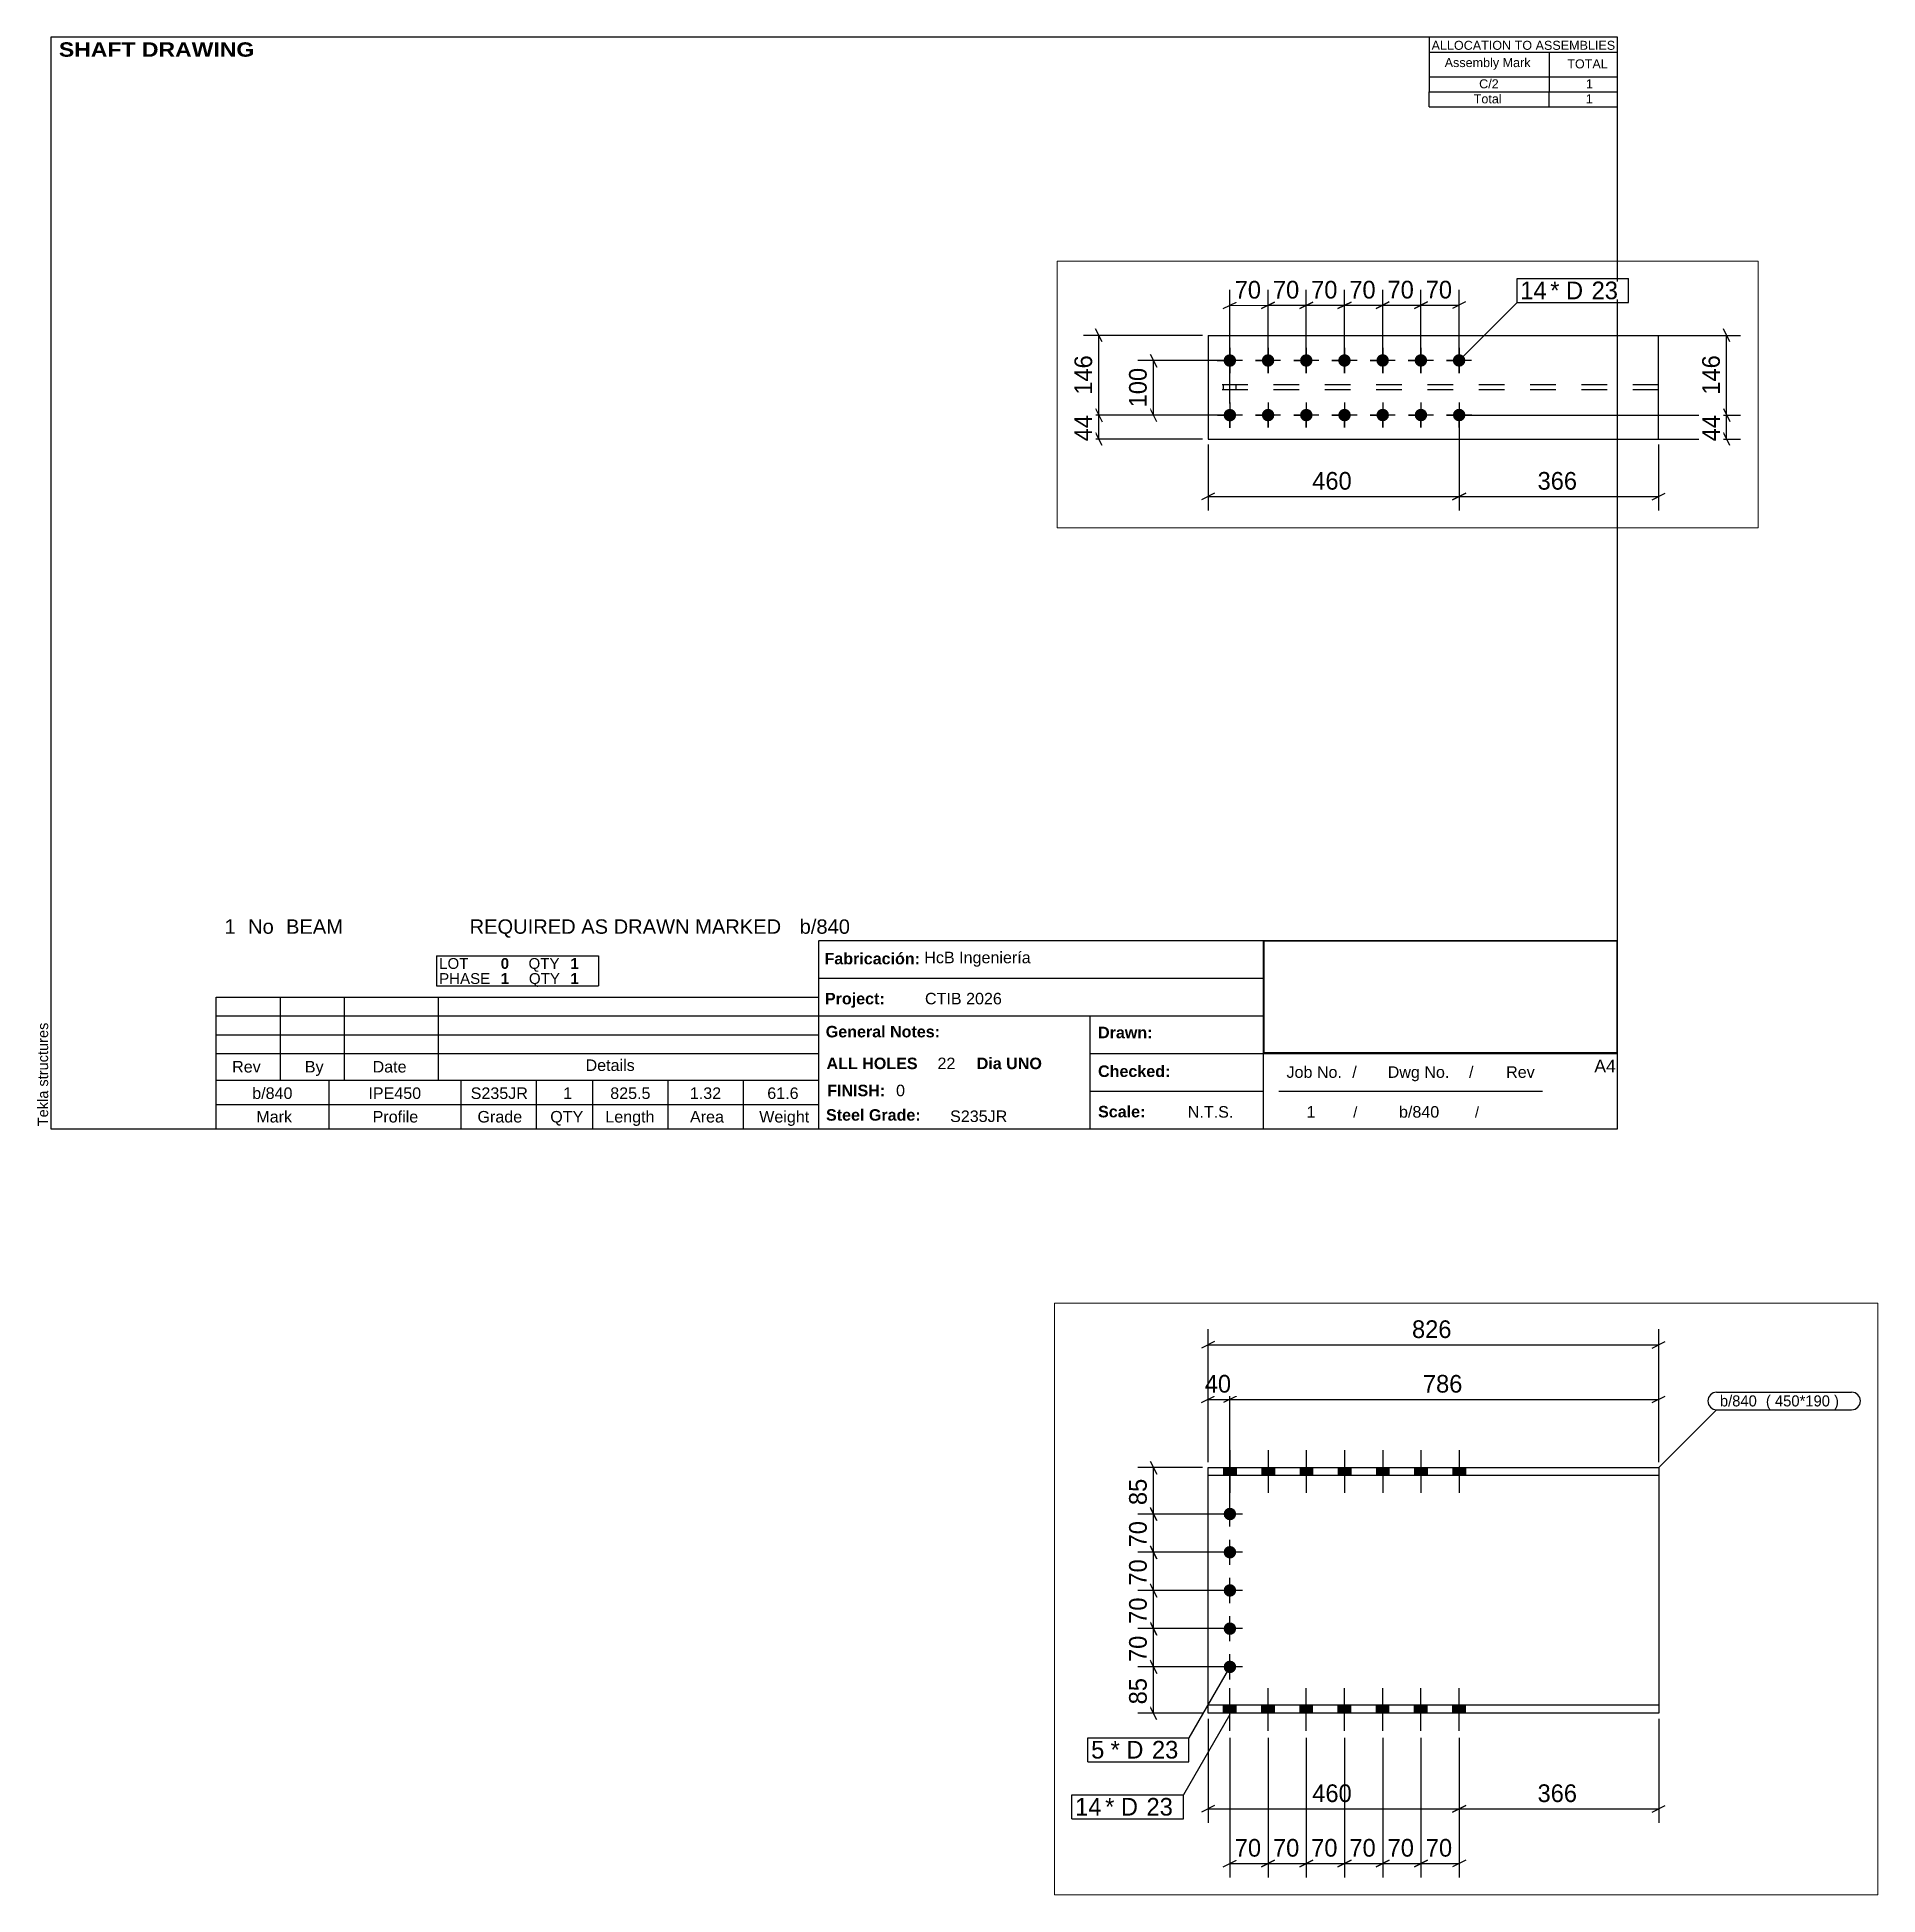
# Paper-space layout 'Layout1' of a CAD drawing. Header units: millimetres. Extents: x 2 to 340, y -135 to 205.
# The model-space entities are those that its viewports show. They can reach past a viewport. Long polylines and large blocks are cut down to what shows.
import ezdxf

# ---------------------------------------------------------------- set-up
doc = ezdxf.new("R2010")
doc.units = ezdxf.units.MM
doc.linetypes.add('DXK_LINE_DOT2', pattern=[3.9198, 1.9599, -1.9599])
doc.linetypes.add('DXK_LINE_DOT4', pattern=[0.9408, 0.4704, -0.4704])
doc.layers.add('Viewport layer', color=7, linetype='Continuous', plot=False)
doc.styles.add('Arial', font='ARIAL.TTF', dxfattribs={"height": 0.2})
doc.styles.add('Arial Black', font='ARIBLK.TTF', dxfattribs={"height": 0.2})
doc.styles.add('Arial Bold', font='ARIALBD.TTF', dxfattribs={"height": 0.2})
doc.styles.add('Comic Sans MS', font='COMIC.TTF', dxfattribs={"height": 0.2})

msp = doc.modelspace()

# ---------------------------------------------------------------- hatches: boundary and pattern name
at = {"linetype": 'Continuous'}
for points in [[(6593.9, 768), (6616.9, 768), (6616.9, 782.6), (6593.9, 782.6)], [(6593.9, 768), (6616.9, 768), (6616.9, 782.6), (6593.9, 782.6)], [(6663.9, 768), (6686.9, 768), (6686.9, 782.6), (6663.9, 782.6)], [(6663.9, 768), (6686.9, 768), (6686.9, 782.6), (6663.9, 782.6)], [(6733.9, 768), (6756.9, 768), (6756.9, 782.6), (6733.9, 782.6)], [(6733.9, 768), (6756.9, 768), (6756.9, 782.6), (6733.9, 782.6)], [(6803.9, 768), (6826.9, 768), (6826.9, 782.6), (6803.9, 782.6)], [(6803.9, 768), (6826.9, 768), (6826.9, 782.6), (6803.9, 782.6)], [(6873.9, 768), (6896.9, 768), (6896.9, 782.6), (6873.9, 782.6)], [(6873.9, 768), (6896.9, 768), (6896.9, 782.6), (6873.9, 782.6)], [(6943.9, 768), (6966.9, 768), (6966.9, 782.6), (6943.9, 782.6)], [(6943.9, 768), (6966.9, 768), (6966.9, 782.6), (6943.9, 782.6)], [(7013.9, 768), (7036.9, 768), (7036.9, 782.6), (7013.9, 782.6)], [(7013.9, 768), (7036.9, 768), (7036.9, 782.6), (7013.9, 782.6)], [(6594, 697.6, -1), (6617, 697.6, -1)], [(6594, 627.6, -1), (6617, 627.6, -1)], [(6594, 557.6, -1), (6617, 557.6, -1)], [(6594, 487.6, -1), (6617, 487.6, -1)], [(6594, 417.6, -1), (6617, 417.6, -1)], [(6593.9, 332.6), (6616.9, 332.6), (6616.9, 347.2), (6593.9, 347.2)], [(6593.9, 332.6), (6616.9, 332.6), (6616.9, 347.2), (6593.9, 347.2)], [(6663.9, 332.6), (6686.9, 332.6), (6686.9, 347.2), (6663.9, 347.2)], [(6663.9, 332.6), (6686.9, 332.6), (6686.9, 347.2), (6663.9, 347.2)], [(6733.9, 332.6), (6756.9, 332.6), (6756.9, 347.2), (6733.9, 347.2)], [(6733.9, 332.6), (6756.9, 332.6), (6756.9, 347.2), (6733.9, 347.2)], [(6803.9, 332.6), (6826.9, 332.6), (6826.9, 347.2), (6803.9, 347.2)], [(6803.9, 332.6), (6826.9, 332.6), (6826.9, 347.2), (6803.9, 347.2)], [(6873.9, 332.6), (6896.9, 332.6), (6896.9, 347.2), (6873.9, 347.2)], [(6873.9, 332.6), (6896.9, 332.6), (6896.9, 347.2), (6873.9, 347.2)], [(6943.9, 332.6), (6966.9, 332.6), (6966.9, 347.2), (6943.9, 347.2)], [(6943.9, 332.6), (6966.9, 332.6), (6966.9, 347.2), (6943.9, 347.2)], [(7013.9, 332.6), (7036.9, 332.6), (7036.9, 347.2), (7013.9, 347.2)], [(7013.9, 332.6), (7036.9, 332.6), (7036.9, 347.2), (7013.9, 347.2)], [(316.3, 295, -1), (316.3, 318, -1)], [(386.3, 295.1, -1), (386.3, 318.1, -1)], [(456.3, 295.1, -1), (456.3, 318.1, -1)], [(526.3, 295.1, -1), (526.3, 318.1, -1)], [(596.3, 295.2, -1), (596.3, 318.2, -1)], [(666.3, 295.2, -1), (666.3, 318.2, -1)], [(736.3, 295.2, -1), (736.3, 318.2, -1)], [(316.4, 195, -1), (316.4, 218, -1)], [(386.4, 195.1, -1), (386.4, 218.1, -1)], [(456.4, 195.1, -1), (456.4, 218.1, -1)], [(526.4, 195.1, -1), (526.4, 218.1, -1)], [(596.4, 195.2, -1), (596.4, 218.2, -1)], [(666.4, 195.2, -1), (666.4, 218.2, -1)], [(736.4, 195.2, -1), (736.4, 218.2, -1)]]:
    msp.add_hatch(color=3, dxfattribs=at).paths.add_polyline_path(points)

# ---------------------------------------------------------------- linework, layer by layer
at = {"color": 8, "linetype": 'Continuous'}
for p, q in [((7391, 792.6), (7391, 1036)), ((6577.5, 1013.6), (6553.5, 1001.6)), ((6565.5, 1007.6), (7391, 1007.6)), ((7379, 1001.6), (7403, 1013.6)), ((6565.5, 792.6), (6565.5, 936)), ((6605.5, 707.6), (6605.5, 936)), ((6605.5, 707.6), (6605.5, 936)), ((7391, 792.6), (7391, 936)), ((6553.5, 901.6), (6577.5, 913.6)), ((6565.5, 907.6), (6605.5, 907.6)), ((6617.5, 913.6), (6593.5, 901.6)), ((6617.5, 913.6), (6593.5, 901.6)), ((6605.5, 907.6), (7391, 907.6)), ((7379, 901.6), (7403, 913.6)), ((6459.5, 794.6), (6471.5, 770.6)), ((6555.5, 782.6), (6437.1, 782.6)), ((6465.5, 697.6), (6465.5, 782.6)), ((6595.5, 697.6), (6437.1, 697.6)), ((6471.5, 685.6), (6459.5, 709.6)), ((6595.5, 627.6), (6437.1, 627.6)), ((6471.5, 615.6), (6459.5, 639.6)), ((6595.5, 557.6), (6437.1, 557.6)), ((6471.5, 545.6), (6459.5, 569.6)), ((6595.5, 487.6), (6437.1, 487.6)), ((6459.5, 499.6), (6471.5, 475.6)), ((6465.5, 417.6), (6465.5, 487.6)), ((304.3, 401.6), (328.3, 413.6)), ((316.3, 316.5), (316.3, 436)), ((374.3, 401.6), (398.3, 413.7)), ((386.3, 316.6), (386.3, 436.1)), ((444.3, 401.7), (468.3, 413.7)), ((456.3, 316.6), (456.3, 436.1)), ((514.3, 401.7), (538.3, 413.7)), ((526.3, 316.6), (526.3, 436.1)), ((584.3, 401.7), (608.3, 413.8)), ((596.3, 316.7), (596.3, 436.1)), ((654.3, 401.8), (678.3, 413.8)), ((666.3, 316.7), (666.3, 436.2)), ((748.3, 413.8), (724.3, 401.8)), ((736.3, 316.7), (736.3, 436.2)), ((6595.5, 417.6), (6437.1, 417.6)), ((6471.5, 405.6), (6459.5, 429.6)), ((666.3, 407.8), (736.3, 407.8)), ((266.4, 352.6), (48, 352.6)), ((82.4, 340.6), (70.4, 364.6)), ((76.4, 206.5), (76.4, 352.6)), ((746.4, 352.6), (1252, 352.6)), ((1232.4, 340.6), (1220.4, 364.6)), ((1226.4, 206.7), (1226.4, 352.6)), ((6471.5, 320.6), (6459.5, 344.6)), ((306.3, 306.5), (148, 306.5)), ((170.4, 318.5), (182.4, 294.5)), ((176.4, 206.5), (176.4, 306.5)), ((6555.5, 332.6), (6437.1, 332.6)), ((6565.5, 322.6), (6565.5, 132)), ((7391, 322.6), (7391, 132)), ((6605.4, 287.9), (6605.4, 32)), ((6675.4, 287.9), (6675.4, 32)), ((6885.4, 287.9), (6885.4, 32)), ((6955.4, 287.9), (6955.4, 32)), ((7025.4, 287.9), (7025.4, 132)), ((7025.4, 287.9), (7025.4, 132)), ((7025.4, 287.9), (7025.4, 32)), ((70.4, 218.5), (82.4, 194.5)), ((70.4, 218.5), (82.4, 194.5)), ((76.4, 162.6), (76.4, 206.5)), ((306.4, 206.5), (148, 206.5)), ((182.4, 194.5), (170.4, 218.5)), ((746.4, 206.7), (1252, 206.7)), ((746.4, 206.7), (1252, 206.7)), ((1220.4, 218.7), (1232.4, 194.7)), ((1220.4, 218.7), (1232.4, 194.7)), ((1226.4, 162.6), (1226.4, 206.7)), ((82.4, 150.6), (70.4, 174.6)), ((736.4, 196.7), (736.4, 32)), ((736.4, 196.7), (736.4, 32)), ((1232.4, 150.6), (1220.4, 174.6)), ((266.4, 162.6), (48, 162.6)), ((276.4, 152.6), (276.4, 32)), ((746.4, 162.6), (1252, 162.6)), ((1101.9, 152.6), (1101.9, 32)), ((6577.5, 163.6), (6553.5, 151.6)), ((6565.5, 157.6), (7025.4, 157.6)), ((7037.4, 163.6), (7013.4, 151.6)), ((7013.4, 151.6), (7037.4, 163.6)), ((7025.4, 157.6), (7391, 157.6)), ((7379, 151.6), (7403, 163.6)), ((288.4, 63.6), (264.4, 51.6)), ((276.4, 57.6), (736.4, 57.6)), ((748.4, 63.6), (724.4, 51.6)), ((724.4, 51.6), (748.4, 63.6)), ((736.4, 57.6), (1101.9, 57.6)), ((1089.9, 51.6), (1113.9, 63.6)), ((6593.4, 51.6), (6617.4, 63.6)), ((6663.4, 51.6), (6687.4, 63.6)), ((6733.4, 51.6), (6757.4, 63.6)), ((6803.4, 51.6), (6827.4, 63.6)), ((6873.4, 51.6), (6897.4, 63.6)), ((6943.4, 51.6), (6967.4, 63.6)), ((6955.4, 57.6), (7025.4, 57.6)), ((7037.4, 63.6), (7013.4, 51.6))]:
    msp.add_line(p, q, dxfattribs=at)
at = {"color": 3, "linetype": 'Continuous'}
for p, q in [((6605.4, 814.8), (6605.4, 736.6)), ((6605.4, 814.8), (6605.4, 736.6)), ((6675.4, 814.8), (6675.4, 736.6)), ((6675.4, 814.8), (6675.4, 736.6)), ((6745.4, 814.8), (6745.4, 736.6)), ((6745.4, 814.8), (6745.4, 736.6)), ((6815.4, 814.8), (6815.4, 736.6)), ((6815.4, 814.8), (6815.4, 736.6)), ((6885.4, 814.8), (6885.4, 736.6)), ((6885.4, 814.8), (6885.4, 736.6)), ((6955.4, 814.8), (6955.4, 736.6)), ((6955.4, 814.8), (6955.4, 736.6)), ((7025.4, 814.8), (7025.4, 736.6)), ((7025.4, 814.8), (7025.4, 736.6)), ((6593.9, 782.6), (6593.9, 768)), ((6593.9, 782.6), (6593.9, 768)), ((6616.9, 782.6), (6616.9, 768)), ((6616.9, 782.6), (6616.9, 768)), ((6663.9, 782.6), (6663.9, 768)), ((6663.9, 782.6), (6663.9, 768)), ((6686.9, 782.6), (6686.9, 768)), ((6686.9, 782.6), (6686.9, 768)), ((6733.9, 782.6), (6733.9, 768)), ((6733.9, 782.6), (6733.9, 768)), ((6756.9, 782.6), (6756.9, 768)), ((6756.9, 782.6), (6756.9, 768)), ((6803.9, 782.6), (6803.9, 768)), ((6803.9, 782.6), (6803.9, 768)), ((6826.9, 782.6), (6826.9, 768)), ((6826.9, 782.6), (6826.9, 768)), ((6873.9, 782.6), (6873.9, 768)), ((6873.9, 782.6), (6873.9, 768)), ((6896.9, 782.6), (6896.9, 768)), ((6896.9, 782.6), (6896.9, 768)), ((6943.9, 782.6), (6943.9, 768)), ((6943.9, 782.6), (6943.9, 768)), ((6966.9, 782.6), (6966.9, 768)), ((6966.9, 782.6), (6966.9, 768)), ((7013.9, 782.6), (7013.9, 768)), ((7013.9, 782.6), (7013.9, 768)), ((7036.9, 782.6), (7036.9, 768)), ((7036.9, 782.6), (7036.9, 768)), ((6605.5, 674.6), (6605.5, 720.6)), ((6628.5, 697.6), (6582.5, 697.6)), ((6605.5, 604.6), (6605.5, 650.6)), ((6628.5, 627.6), (6582.5, 627.6)), ((6605.5, 534.6), (6605.5, 580.6)), ((6628.5, 557.6), (6582.5, 557.6)), ((6605.5, 464.6), (6605.5, 510.6)), ((6628.5, 487.6), (6582.5, 487.6)), ((6628.5, 417.6), (6582.5, 417.6)), ((6605.5, 394.6), (6605.5, 440.6)), ((6605.4, 300.4), (6605.4, 378.6)), ((6605.4, 300.4), (6605.4, 378.6)), ((6675.4, 300.4), (6675.4, 378.6)), ((6675.4, 300.4), (6675.4, 378.6)), ((6745.4, 300.4), (6745.4, 378.6)), ((6745.4, 300.4), (6745.4, 378.6)), ((6815.4, 300.4), (6815.4, 378.6)), ((6815.4, 300.4), (6815.4, 378.6)), ((6885.4, 300.4), (6885.4, 378.6)), ((6885.4, 300.4), (6885.4, 378.6)), ((6955.4, 300.4), (6955.4, 378.6)), ((6955.4, 300.4), (6955.4, 378.6)), ((7025.4, 300.4), (7025.4, 378.6)), ((7025.4, 300.4), (7025.4, 378.6)), ((6593.9, 332.6), (6593.9, 347.2)), ((6593.9, 332.6), (6593.9, 347.2)), ((6616.9, 332.6), (6616.9, 347.2)), ((6616.9, 332.6), (6616.9, 347.2)), ((6663.9, 332.6), (6663.9, 347.2)), ((6663.9, 332.6), (6663.9, 347.2)), ((6686.9, 332.6), (6686.9, 347.2)), ((6686.9, 332.6), (6686.9, 347.2)), ((6733.9, 332.6), (6733.9, 347.2)), ((6733.9, 332.6), (6733.9, 347.2)), ((6756.9, 332.6), (6756.9, 347.2)), ((6756.9, 332.6), (6756.9, 347.2)), ((6803.9, 332.6), (6803.9, 347.2)), ((6803.9, 332.6), (6803.9, 347.2)), ((6826.9, 332.6), (6826.9, 347.2)), ((6826.9, 332.6), (6826.9, 347.2)), ((6873.9, 332.6), (6873.9, 347.2)), ((6873.9, 332.6), (6873.9, 347.2)), ((6896.9, 332.6), (6896.9, 347.2)), ((6896.9, 332.6), (6896.9, 347.2)), ((6943.9, 332.6), (6943.9, 347.2)), ((6943.9, 332.6), (6943.9, 347.2)), ((6966.9, 332.6), (6966.9, 347.2)), ((6966.9, 332.6), (6966.9, 347.2)), ((7013.9, 332.6), (7013.9, 347.2)), ((7013.9, 332.6), (7013.9, 347.2)), ((7036.9, 332.6), (7036.9, 347.2)), ((7036.9, 332.6), (7036.9, 347.2)), ((339.3, 306.5), (293.3, 306.5)), ((293.3, 306.5), (308.7, 306.5)), ((316.3, 329.5), (316.4, 283.5)), ((316.3, 329.5), (316.3, 314.2)), ((339.3, 306.5), (324, 306.5)), ((409.3, 306.6), (363.3, 306.6)), ((363.3, 306.6), (378.7, 306.6)), ((386.3, 329.6), (386.4, 283.6)), ((386.3, 329.6), (386.3, 314.2)), ((409.3, 306.6), (394, 306.6)), ((479.3, 306.6), (433.3, 306.6)), ((433.3, 306.6), (448.7, 306.6)), ((456.3, 329.6), (456.4, 283.6)), ((456.3, 329.6), (456.3, 314.3)), ((479.3, 306.6), (464, 306.6)), ((549.3, 306.6), (503.3, 306.6)), ((503.3, 306.6), (518.7, 306.6)), ((526.3, 329.6), (526.4, 283.6)), ((526.3, 329.6), (526.3, 314.3)), ((549.3, 306.6), (534, 306.6)), ((619.3, 306.7), (573.3, 306.7)), ((573.3, 306.7), (588.7, 306.7)), ((596.3, 329.7), (596.4, 283.7)), ((596.3, 329.7), (596.3, 314.3)), ((619.3, 306.7), (604, 306.7)), ((689.3, 306.7), (643.3, 306.7)), ((643.3, 306.7), (658.7, 306.7)), ((666.3, 329.7), (666.4, 283.7)), ((666.3, 329.7), (666.3, 314.4)), ((689.3, 306.7), (674, 306.7)), ((759.3, 306.7), (713.3, 306.7)), ((713.3, 306.7), (728.7, 306.7)), ((736.3, 329.7), (736.4, 283.7)), ((736.3, 329.7), (736.3, 314.4)), ((759.3, 306.7), (744, 306.7)), ((316.4, 283.5), (316.3, 298.9)), ((386.4, 283.6), (386.3, 298.9)), ((456.4, 283.6), (456.3, 298.9)), ((526.4, 283.6), (526.3, 299)), ((596.4, 283.7), (596.3, 299)), ((666.4, 283.7), (666.3, 299)), ((736.4, 283.7), (736.3, 299)), ((339.4, 206.5), (293.4, 206.5)), ((293.4, 206.5), (308.7, 206.5)), ((316.4, 229.5), (316.4, 183.5)), ((316.4, 229.5), (316.4, 214.2)), ((339.4, 206.5), (324.1, 206.5)), ((409.4, 206.6), (363.4, 206.6)), ((363.4, 206.6), (378.7, 206.6)), ((386.4, 229.6), (386.4, 183.6)), ((386.4, 229.6), (386.4, 214.2)), ((409.4, 206.6), (394.1, 206.6)), ((479.4, 206.6), (433.4, 206.6)), ((433.4, 206.6), (448.7, 206.6)), ((456.4, 229.6), (456.4, 183.6)), ((456.4, 229.6), (456.4, 214.3)), ((479.4, 206.6), (464.1, 206.6)), ((549.4, 206.6), (503.4, 206.6)), ((503.4, 206.6), (518.7, 206.6)), ((526.4, 229.6), (526.4, 183.6)), ((526.4, 229.6), (526.4, 214.3)), ((549.4, 206.6), (534.1, 206.6)), ((619.4, 206.7), (573.4, 206.7)), ((573.4, 206.7), (588.7, 206.7)), ((596.4, 229.7), (596.4, 183.7)), ((596.4, 229.7), (596.4, 214.3)), ((619.4, 206.7), (604.1, 206.7)), ((689.4, 206.7), (643.4, 206.7)), ((643.4, 206.7), (658.7, 206.7)), ((666.4, 229.7), (666.4, 183.7)), ((666.4, 229.7), (666.4, 214.4)), ((689.4, 206.7), (674.1, 206.7)), ((759.4, 206.7), (713.4, 206.7)), ((713.4, 206.7), (728.7, 206.7)), ((736.4, 229.7), (736.4, 183.7)), ((736.4, 229.7), (736.4, 214.4)), ((759.4, 206.7), (744.1, 206.7)), ((316.4, 183.5), (316.4, 198.9)), ((386.4, 183.6), (386.4, 198.9)), ((456.4, 183.6), (456.4, 198.9)), ((526.4, 183.6), (526.4, 199)), ((596.4, 183.7), (596.4, 199)), ((666.4, 183.7), (666.4, 199)), ((736.4, 183.7), (736.4, 199))]:
    msp.add_line(p, q, dxfattribs=at)
at = {"color": 7, "linetype": 'Continuous'}
for p, q in [((6565.5, 332.6), (6565.5, 782.6)), ((6565.5, 782.6), (7391, 782.6)), ((7391, 768), (6565.5, 768)), ((7391, 782.6), (7391, 332.6)), ((276.4, 352.6), (276.4, 162.6)), ((276.4, 352.6), (1101.9, 352.6)), ((1101.9, 162.6), (1101.9, 352.6)), ((7391, 347.2), (6565.5, 347.2)), ((7391, 332.6), (6565.5, 332.6)), ((276.4, 162.6), (1101.9, 162.6))]:
    msp.add_line(p, q, dxfattribs=at)
at = {"color": 3, "linetype": 'DXK_LINE_DOT2'}
for p, q in [((316.4, 227.6), (316.4, 290.8)), ((316.4, 227.6), (316.4, 290.8)), ((316.4, 227.6), (316.4, 290.8)), ((316.4, 227.6), (316.4, 290.8)), ((316.4, 227.6), (316.4, 290.8)), ((304.9, 252.9), (304.9, 262.3)), ((304.9, 252.9), (304.9, 262.3)), ((304.9, 252.9), (304.9, 262.3)), ((304.9, 252.9), (304.9, 262.3)), ((304.9, 252.9), (304.9, 262.3)), ((327.9, 252.9), (327.9, 262.3)), ((327.9, 252.9), (327.9, 262.3)), ((327.9, 252.9), (327.9, 262.3)), ((327.9, 252.9), (327.9, 262.3)), ((327.9, 252.9), (327.9, 262.3))]:
    msp.add_line(p, q, dxfattribs=at)
at = {"color": 7, "linetype": 'DXK_LINE_DOT4'}
for p, q in [((1101.9, 262.3), (276.4, 262.3)), ((1101.9, 252.9), (276.4, 252.9))]:
    msp.add_line(p, q, dxfattribs=at)

# ---------------------------------------------------------------- wipeouts: each hides what was drawn before it
at = {"color": 0}
for points in [[(7581.4, 894.7), (7581.4, 914.7), (7503.1, 914.7), (7503.1, 894.7)], [(893.7, 418.8), (893.7, 450.8), (848.4, 450.8), (848.4, 418.8)], [(6377.3, 249.7), (6377.3, 281.7), (6351.3, 281.7), (6351.3, 249.7)], [(6367.3, 145.2), (6367.3, 177.2), (6322, 177.2), (6322, 145.2)]]:
    msp.add_wipeout(points, dxfattribs=at)

# ---------------------------------------------------------------- next in the draw order: wipeouts: each hides what was drawn before it
for points in [[(7023.7, 1013.6), (7023.7, 1058.4), (6932.7, 1058.4), (6932.7, 1013.6)], [(6617.9, 913.6), (6617.9, 958.4), (6553, 958.4), (6553, 913.6)], [(7043.7, 913.6), (7043.7, 958.4), (6952.7, 958.4), (6952.7, 913.6)], [(7581.4, 894.7), (7581.4, 914.7), (7503.1, 914.7), (7503.1, 894.7)], [(6459.5, 772.6), (6414.7, 772.6), (6414.7, 707.6), (6459.5, 707.6)], [(6459.5, 485.1), (6414.7, 485.1), (6414.7, 420.1), (6459.5, 420.1)], [(733.8, 413.8), (733.7, 458.6), (668.8, 458.6), (668.8, 413.8)], [(893.7, 418.8), (893.7, 450.8), (848.4, 450.8), (848.4, 418.8)], [(70.4, 321.6), (25.6, 321.6), (25.6, 237.5), (70.4, 237.5)], [(1220.4, 321.7), (1175.6, 321.7), (1175.6, 237.6), (1220.4, 237.6)], [(170.4, 298.5), (125.6, 298.5), (125.6, 214.4), (170.4, 214.4)], [(6377.3, 249.7), (6377.3, 281.7), (6351.3, 281.7), (6351.3, 249.7)], [(1220.4, 217.1), (1175.6, 217.1), (1175.6, 152.2), (1220.4, 152.2)], [(6840.9, 163.6), (6840.9, 208.4), (6750, 208.4), (6750, 163.6)], [(7253.7, 163.6), (7253.7, 208.4), (7162.7, 208.4), (7162.7, 163.6)], [(6367.3, 145.2), (6367.3, 177.2), (6322, 177.2), (6322, 145.2)], [(551.9, 63.6), (551.9, 108.4), (460.9, 108.4), (460.9, 63.6)], [(964.7, 63.6), (964.7, 108.4), (873.7, 108.4), (873.7, 63.6)], [(7022.9, 63.6), (7022.9, 108.4), (6958, 108.4), (6958, 63.6)]]:
    msp.add_wipeout(points, dxfattribs=at)

# ---------------------------------------------------------------- next in the draw order: linework, layer by layer
at = {"color": 8, "linetype": 'Continuous'}
for p, q in [((6565.5, 792.6), (6565.5, 1036)), ((6595.5, 697.6), (6437.1, 697.6)), ((6459.5, 709.6), (6471.5, 685.6)), ((6465.5, 627.6), (6465.5, 697.6)), ((6595.5, 487.6), (6437.1, 487.6)), ((6471.5, 475.6), (6459.5, 499.6)), ((678.3, 413.8), (654.3, 401.8)), ((666.3, 316.7), (666.3, 436.2)), ((6595.5, 417.6), (6437.1, 417.6)), ((6459.5, 429.6), (6471.5, 405.6)), ((6465.5, 332.6), (6465.5, 417.6)), ((596.3, 407.7), (666.3, 407.8)), ((6745.4, 287.9), (6745.4, 32)), ((6815.4, 287.9), (6815.4, 32)), ((6955.4, 287.9), (6955.4, 32)), ((306.4, 206.5), (48, 206.5)), ((306.4, 206.5), (48, 206.5)), ((6885.4, 57.6), (6955.4, 57.6)), ((6967.4, 63.6), (6943.4, 51.6))]:
    msp.add_line(p, q, dxfattribs=at)
at = {"color": 7, "linetype": 'Continuous'}
for p, q in [((7391, 782.6), (7497.1, 888.7)), ((842.4, 412.8), (842.4, 456.8)), ((736.3, 306.7), (842.4, 412.8)), ((6345.3, 243.7), (6345.3, 287.7)), ((6316, 139.2), (6316, 183.2))]:
    msp.add_line(p, q, dxfattribs=at)
msp.add_arc((7497.1, 904.7), 16, 90, 270, dxfattribs=at)

# ---------------------------------------------------------------- next in the draw order: texts
at = {"color": 3, "style": 'Comic Sans MS'}
for s, height, p in [('826', 32.38, (6939.1, 1020)), ('40', 32.38, (6559.4, 920)), ('786', 32.38, (6959.1, 920)), ('b/840', 20.23, (7503.1, 894.7)), ('460', 32.38, (6756.4, 170)), ('366', 32.38, (7169.1, 170)), ('460', 32.38, (467.3, 70)), ('366', 32.38, (880.1, 70)), ('70', 32.38, (6964.4, 70))]:
    msp.add_text(s, height=height, dxfattribs=at).set_placement(p)
for s, rotation, p in [('85', 90.0002, (6453.1, 714)), ('70', 0.0286, (675.2, 420.2)), ('70', 90.0002, (6453.1, 426.5)), ('146', 90.0002, (64, 243.9)), ('146', 90.0002, (1214, 244)), ('100', 90.0289, (164, 220.8)), ('44', 90.0002, (1214, 158.6))]:
    msp.add_text(s, height=32.38, rotation=rotation, dxfattribs=at).set_placement(p)

# ---------------------------------------------------------------- next in the draw order: wipeouts: each hides what was drawn before it
at = {"color": 0}
for points in [[(7738.5, 894.7), (7738.5, 914.7), (7587.4, 914.7), (7587.4, 894.7)], [(969.5, 418.8), (969.5, 450.8), (903.3, 450.8), (903.3, 418.8)], [(6453.1, 249.7), (6453.1, 281.7), (6386.9, 281.7), (6386.9, 249.7)], [(6443.1, 145.2), (6443.1, 177.2), (6376.9, 177.2), (6376.9, 145.2)]]:
    msp.add_wipeout(points, dxfattribs=at)

# ---------------------------------------------------------------- next in the draw order: wipeouts: each hides what was drawn before it
for points in [[(7738.5, 894.7), (7738.5, 914.7), (7587.4, 914.7), (7587.4, 894.7)], [(6459.5, 695.1), (6414.7, 695.1), (6414.7, 630.1), (6459.5, 630.1)], [(663.8, 413.8), (663.7, 458.6), (598.8, 458.6), (598.8, 413.8)], [(969.5, 418.8), (969.5, 450.8), (903.3, 450.8), (903.3, 418.8)], [(6459.5, 407.6), (6414.7, 407.6), (6414.7, 342.6), (6459.5, 342.6)], [(6453.1, 249.7), (6453.1, 281.7), (6386.9, 281.7), (6386.9, 249.7)], [(70.4, 217), (25.6, 217), (25.6, 152.1), (70.4, 152.1)], [(6443.1, 145.2), (6443.1, 177.2), (6376.9, 177.2), (6376.9, 145.2)], [(6952.9, 63.6), (6952.9, 108.4), (6888, 108.4), (6888, 63.6)]]:
    msp.add_wipeout(points, dxfattribs=at)

# ---------------------------------------------------------------- next in the draw order: linework, layer by layer
at = {"color": 7, "linetype": 'Continuous'}
for p, q in [((7497.1, 920.7), (7744.5, 920.7)), ((7497.1, 888.7), (7744.5, 888.7))]:
    msp.add_line(p, q, dxfattribs=at)
at = {"color": 8, "linetype": 'Continuous'}
for p, q in [((6595.5, 627.6), (6437.1, 627.6)), ((6459.5, 639.6), (6471.5, 615.6)), ((6465.5, 557.6), (6465.5, 627.6)), ((608.3, 413.8), (584.3, 401.7)), ((596.3, 316.7), (596.3, 436.1)), ((526.3, 407.7), (596.3, 407.7)), ((6885.4, 287.9), (6885.4, 32)), ((6815.4, 57.6), (6885.4, 57.6)), ((6897.4, 63.6), (6873.4, 51.6))]:
    msp.add_line(p, q, dxfattribs=at)
at = {"color": 7, "linetype": 'Continuous'}
msp.add_arc((7744.5, 904.7), 16, 270, 90, dxfattribs=at)

# ---------------------------------------------------------------- next in the draw order: texts
at = {"color": 3, "style": 'Comic Sans MS'}
for s, height, p in [('(\xa0450*190\xa0) ', 20.234, (7587.4, 894.7)), ('14', 32.38, (848.4, 418.8)), ('* D', 32.38, (903.3, 418.8)), ('5', 32.4, (6351.3, 249.7)), ('* D', 32.38, (6386.9, 249.7)), ('14', 32.38, (6322, 145.2)), ('* D', 32.38, (6376.9, 145.2)), ('70', 32.38, (6894.4, 70))]:
    msp.add_text(s, height=height, dxfattribs=at).set_placement(p)
for s, rotation, p in [('70', 90.0002, (6453.1, 636.5)), ('70', 0.0286, (605.2, 420.2)), ('85', 90.0002, (6453.1, 349)), ('44', 90.0002, (64, 158.5))]:
    msp.add_text(s, height=32.38, rotation=rotation, dxfattribs=at).set_placement(p)

# ---------------------------------------------------------------- next in the draw order: wipeouts: each hides what was drawn before it
at = {"color": 0}
for points in [[(1031.2, 418.8), (1031.2, 450.8), (979.1, 450.8), (979.1, 418.8)], [(6504.8, 145.2), (6504.8, 177.2), (6452.7, 177.2), (6452.7, 145.2)]]:
    msp.add_wipeout(points, dxfattribs=at)

# ---------------------------------------------------------------- next in the draw order: wipeouts: each hides what was drawn before it
for points in [[(6459.5, 625.1), (6414.7, 625.1), (6414.7, 560.1), (6459.5, 560.1)], [(593.8, 413.8), (593.7, 458.6), (528.8, 458.5), (528.8, 413.7)], [(1031.2, 418.8), (1031.2, 450.8), (979.1, 450.8), (979.1, 418.8)], [(6504.8, 145.2), (6504.8, 177.2), (6452.7, 177.2), (6452.7, 145.2)], [(6882.9, 63.6), (6882.9, 108.4), (6818, 108.4), (6818, 63.6)]]:
    msp.add_wipeout(points, dxfattribs=at)

# ---------------------------------------------------------------- next in the draw order: linework, layer by layer
at = {"color": 8, "linetype": 'Continuous'}
for p, q in [((6595.5, 557.6), (6437.1, 557.6)), ((6459.5, 569.6), (6471.5, 545.6)), ((6465.5, 487.6), (6465.5, 557.6)), ((538.3, 413.7), (514.3, 401.7)), ((526.3, 316.6), (526.3, 436.1)), ((456.3, 407.7), (526.3, 407.7)), ((6815.4, 287.9), (6815.4, 32)), ((6745.4, 57.6), (6815.4, 57.6)), ((6827.4, 63.6), (6803.4, 51.6))]:
    msp.add_line(p, q, dxfattribs=at)
at = {"color": 7, "linetype": 'Continuous'}
for p, q in [((842.4, 456.8), (1046.8, 456.8)), ((1046.8, 412.8), (1046.8, 456.8)), ((842.4, 412.8), (1046.8, 412.8)), ((6605.4, 330.4), (6520.4, 183.2)), ((6316, 183.2), (6520.4, 183.2)), ((6520.4, 139.2), (6520.4, 183.2)), ((6316, 139.2), (6520.4, 139.2))]:
    msp.add_line(p, q, dxfattribs=at)

# ---------------------------------------------------------------- next in the draw order: texts
at = {"color": 3, "style": 'Comic Sans MS'}
for rotation, p in [(90.0002, (6453.1, 566.5)), (0.0286, (535.2, 420.1))]:
    msp.add_text('70', height=32.38, rotation=rotation, dxfattribs=at).set_placement(p)
for s, p in [('23', (979.1, 418.8)), ('23', (6452.7, 145.2)), ('70', (6824.4, 70))]:
    msp.add_text(s, height=32.38, dxfattribs=at).set_placement(p)

# ---------------------------------------------------------------- next in the draw order: wipeouts: each hides what was drawn before it
at = {"color": 0}
for points in [[(6459.5, 555.1), (6414.7, 555.1), (6414.7, 490.1), (6459.5, 490.1)], [(523.8, 413.7), (523.7, 458.5), (458.8, 458.5), (458.8, 413.7)], [(6514.9, 249.7), (6514.9, 281.7), (6462.7, 281.7), (6462.7, 249.7)], [(6812.9, 63.6), (6812.9, 108.4), (6748, 108.4), (6748, 63.6)]]:
    msp.add_wipeout(points, dxfattribs=at)

# ---------------------------------------------------------------- next in the draw order: linework, layer by layer
at = {"color": 8, "linetype": 'Continuous'}
for p, q in [((468.3, 413.7), (444.3, 401.7)), ((456.3, 316.6), (456.3, 436.1)), ((386.3, 407.7), (456.3, 407.7)), ((6745.4, 287.9), (6745.4, 32)), ((6675.4, 57.6), (6745.4, 57.6)), ((6757.4, 63.6), (6733.4, 51.6))]:
    msp.add_line(p, q, dxfattribs=at)

# ---------------------------------------------------------------- next in the draw order: texts
at = {"color": 3, "style": 'Comic Sans MS'}
for rotation, p in [(90.0002, (6453.1, 496.5)), (0.0286, (465.2, 420.1))]:
    msp.add_text('70', height=32.38, rotation=rotation, dxfattribs=at).set_placement(p)
msp.add_text('70', height=32.38, dxfattribs=at).set_placement((6754.4, 70))

# ---------------------------------------------------------------- next in the draw order: wipeouts: each hides what was drawn before it
at = {"color": 0}
msp.add_wipeout([(6514.9, 249.7), (6514.9, 281.7), (6462.7, 281.7), (6462.7, 249.7)], dxfattribs=at)

# ---------------------------------------------------------------- next in the draw order: linework, layer by layer
at = {"color": 7, "linetype": 'Continuous'}
for p, q in [((6605.5, 417.6), (6530.5, 287.7)), ((6345.3, 287.7), (6530.5, 287.7)), ((6530.5, 243.7), (6530.5, 287.7)), ((6345.3, 243.7), (6530.5, 243.7))]:
    msp.add_line(p, q, dxfattribs=at)

# ---------------------------------------------------------------- next in the draw order: texts
at = {"color": 3, "style": 'Comic Sans MS'}
msp.add_text('23', height=32.38, dxfattribs=at).set_placement((6462.7, 249.7))

# ---------------------------------------------------------------- next in the draw order: wipeouts: each hides what was drawn before it
at = {"color": 0}
for points in [[(453.8, 413.7), (453.7, 458.5), (388.8, 458.5), (388.8, 413.7)], [(6742.9, 63.6), (6742.9, 108.4), (6678, 108.4), (6678, 63.6)]]:
    msp.add_wipeout(points, dxfattribs=at)

# ---------------------------------------------------------------- next in the draw order: linework, layer by layer
at = {"color": 8, "linetype": 'Continuous'}
for p, q in [((398.3, 413.7), (374.3, 401.6)), ((386.3, 316.6), (386.3, 436.1)), ((316.3, 407.6), (386.3, 407.7)), ((6675.4, 287.9), (6675.4, 32)), ((6605.4, 57.6), (6675.4, 57.6)), ((6687.4, 63.6), (6663.4, 51.6))]:
    msp.add_line(p, q, dxfattribs=at)

# ---------------------------------------------------------------- next in the draw order: texts
at = {"color": 3, "style": 'Comic Sans MS'}
msp.add_text('70', height=32.38, rotation=0.0286, dxfattribs=at).set_placement((395.2, 420.1))
msp.add_text('70', height=32.38, dxfattribs=at).set_placement((6684.4, 70))

# ---------------------------------------------------------------- next in the draw order: wipeouts: each hides what was drawn before it
at = {"color": 0}
for points in [[(383.8, 413.7), (383.7, 458.5), (318.8, 458.4), (318.8, 413.6)], [(6672.9, 63.6), (6672.9, 108.4), (6608, 108.4), (6608, 63.6)]]:
    msp.add_wipeout(points, dxfattribs=at)

# ---------------------------------------------------------------- next in the draw order: texts
at = {"color": 3, "style": 'Comic Sans MS'}
msp.add_text('70', height=32.38, rotation=0.0286, dxfattribs=at).set_placement((325.2, 420))
msp.add_text('70', height=32.38, dxfattribs=at).set_placement((6614.4, 70))

psp = doc.layouts.get("Layout1")

# ---------------------------------------------------------------- linework, layer by layer
at = {"color": 5, "linetype": 'Continuous'}
for p, q in [((292, 205), (5, 205)), ((5, 205), (5, 5)), ((292, 5), (292, 205)), ((5, 5), (292, 5))]:
    psp.add_line(p, q, dxfattribs=at)
at = {"color": 7, "linetype": 'Continuous'}
for p, q in [((257.51, 205), (257.51, 197.75)), ((257.57, 202.24), (292, 202.24)), ((279.49, 202.24), (279.49, 197.75)), ((257.51, 197.75), (257.51, 195)), ((257.57, 197.75), (292, 197.75)), ((279.49, 197.75), (279.49, 195)), ((257.51, 192.23), (257.51, 194.99)), ((257.54, 194.99), (292, 194.99)), ((279.49, 192.23), (279.49, 194.99)), ((257.51, 192.23), (292, 192.23)), ((145.72, 5), (145.72, 39.5)), ((145.75, 39.5), (292, 39.5)), ((227.14, 5), (227.14, 39.5)), ((75.68, 36.74), (105.35, 36.74)), ((75.68, 36.74), (75.68, 33.98)), ((105.35, 36.74), (105.35, 33.98)), ((75.68, 33.98), (75.68, 31.22)), ((75.68, 31.22), (105.35, 31.22)), ((105.35, 33.98), (105.35, 31.22)), ((145.72, 32.6), (227.14, 32.6)), ((35.31, 13.97), (35.31, 29.15)), ((35.31, 29.15), (145.71, 29.15)), ((47.04, 13.97), (47.04, 29.15)), ((58.77, 13.97), (58.77, 29.15)), ((76.02, 13.97), (76.02, 29.15)), ((145.71, 13.97), (145.71, 29.15)), ((35.31, 25.7), (145.71, 25.7)), ((145.72, 25.7), (227.14, 25.7)), ((195.4, 5), (195.4, 25.7)), ((35.31, 22.25), (145.71, 22.25)), ((35.31, 18.8), (145.71, 18.8)), ((195.4, 18.8), (292, 18.8)), ((35.31, 13.96), (145.71, 13.97)), ((35.31, 9.49), (35.31, 13.96)), ((56.01, 9.49), (56.01, 13.97)), ((80.16, 9.49), (80.16, 13.97)), ((93.96, 9.49), (93.96, 13.97)), ((104.31, 9.49), (104.31, 13.97)), ((118.11, 9.49), (118.11, 13.97)), ((131.91, 9.49), (131.91, 13.97)), ((195.4, 11.9), (227.14, 11.9)), ((229.99, 11.92), (278.29, 11.92)), ((35.31, 9.48), (145.72, 9.49)), ((35.31, 5), (35.31, 9.48)), ((56.01, 5), (56.01, 9.48)), ((80.16, 5), (80.16, 9.48)), ((93.96, 5), (93.96, 9.48)), ((104.31, 5), (104.31, 9.48)), ((118.11, 5), (118.11, 9.48)), ((131.91, 5), (131.91, 9.48))]:
    psp.add_line(p, q, dxfattribs=at)
at = {"color": 2, "linetype": 'Continuous'}
for p, q in [((227.28, 39.46), (291.86, 39.46)), ((227.29, 19.02), (227.29, 39.46)), ((291.96, 19.03), (291.96, 39.47)), ((227.28, 19.03), (291.86, 19.03))]:
    psp.add_line(p, q, dxfattribs=at)

# ---------------------------------------------------------------- texts
at = {"color": 7}
for s, height, style, p in [('ALLOCATION TO ASSEMBLIES', 1.6475, 'Arial', (257.95, 202.68)), (' SHAFT DRAWING', 2.6342, 'Arial Black', (5.3, 201.42)), ('Assembly Mark', 1.6475, 'Arial', (260.35, 199.52)), ('TOTAL', 1.648, 'Arial', (282.81, 199.28)), ('1', 2.64, 'Arial', (36.8, 40.76)), ('No', 2.636, 'Arial', (41.13, 40.76)), ('BEAM', 2.636, 'Arial', (48.08, 40.76)), ('REQUIRED AS DRAWN MARKED', 2.636, 'Arial', (81.71, 40.76)), ('b/840', 2.636, 'Arial', (142.18, 40.76)), ('b/840', 2.109, 'Arial', (41.89, 10.5)), ('IPE450', 2.109, 'Arial', (63.17, 10.5)), ('S235JR', 2.109, 'Arial', (81.91, 10.5)), ('1', 2.11, 'Arial', (98.86, 10.5)), ('825.5', 2.109, 'Arial', (107.48, 10.5)), ('1.32', 2.109, 'Arial', (122.06, 10.5)), ('61.6', 2.109, 'Arial', (136.25, 10.5)), ('FINISH:', 2.107, 'Arial Bold', (147.22, 11)), ('0', 2.11, 'Arial', (159.84, 11))]:
    psp.add_text(s, height=height, dxfattribs=dict(at, style=style)).set_placement(p)
at = {"color": 7, "linetype": 'Continuous'}
for s, height, style, p in [('Total', 1.648, 'Arial', (265.67, 192.88)), ('C/2', 1.648, 'Arial', (266.66, 195.63)), ('1', 1.65, 'Arial', (286.21, 192.88)), ('1', 1.65, 'Arial', (286.23, 195.63)), ('HcB Ingeniería', 2.1088, 'Arial', (165.02, 35.36)), ('LOT', 1.977, 'Arial', (76.13, 34.33)), ('0', 1.98, 'Arial Bold', (87.41, 34.33)), ('QTY', 1.977, 'Arial', (92.51, 34.33)), ('1', 1.98, 'Arial Bold', (100.18, 34.33)), ('Fabricación:', 2.1074, 'Arial Bold', (146.73, 35.16)), ('PHASE', 1.977, 'Arial', (76.13, 31.57)), ('1', 1.98, 'Arial Bold', (87.41, 31.57)), ('QTY', 1.977, 'Arial', (92.58, 31.57)), ('1', 1.98, 'Arial Bold', (100.18, 31.57)), ('Project:', 2.107, 'Arial Bold', (146.81, 27.83)), ('CTIB 2026', 2.109, 'Arial', (165.14, 27.83)), ('General Notes:', 2.1074, 'Arial Bold', (146.96, 21.78)), ('Drawn:', 2.107, 'Arial Bold', (196.85, 21.62)), ('Rev', 2.109, 'Arial', (38.21, 15.35)), ('By', 2.109, 'Arial', (51.53, 15.35)), ('Date', 2.109, 'Arial', (63.94, 15.35)), ('Details', 2.109, 'Arial', (102.96, 15.63)), ('ALL HOLES', 2.107, 'Arial Bold', (147.1, 15.96)), ('22', 2.109, 'Arial', (167.43, 15.96)), ('Dia UNO', 2.107, 'Arial Bold', (174.62, 15.96)), ('A4', 2.307, 'Arial', (287.76, 15.38)), ('Checked:', 2.107, 'Arial Bold', (196.85, 14.53)), ('Job No.', 2.109, 'Arial', (231.37, 14.37)), ('/', 2.11, 'Arial', (243.42, 14.37)), ('Dwg No.', 2.109, 'Arial', (249.91, 14.37)), ('/', 2.11, 'Arial', (264.81, 14.37)), ('Rev', 2.109, 'Arial', (271.61, 14.37)), ('Mark', 2.109, 'Arial', (42.64, 6.19)), ('Profile', 2.109, 'Arial', (63.95, 6.19)), ('Grade', 2.109, 'Arial', (83.16, 6.19)), ('QTY', 2.109, 'Arial', (96.49, 6.19)), ('Length', 2.109, 'Arial', (106.58, 6.19)), ('Area', 2.109, 'Arial', (122.09, 6.19)), ('Weight', 2.109, 'Arial', (134.77, 6.19)), ('Steel Grade:', 2.1074, 'Arial Bold', (147.01, 6.52)), ('S235JR', 2.109, 'Arial', (169.74, 6.28)), ('Scale:', 2.107, 'Arial Bold', (196.85, 7.13)), ('N.T.S.', 2.109, 'Arial', (213.29, 7.08)), ('1', 2.11, 'Arial', (235.04, 7.08)), ('/', 1.98, 'Arial', (243.58, 7.08)), ('b/840', 2.109, 'Arial', (251.98, 7.08)), ('/', 1.98, 'Arial', (265.88, 7.08))]:
    psp.add_text(s, height=height, dxfattribs=dict(at, style=style)).set_placement(p)
at = {"color": 174, "linetype": 'Continuous', "style": 'Arial'}
psp.add_text('Tekla structures', height=1.9102, rotation=90, dxfattribs=at).set_placement((4.5, 5.5))

# ---------------------------------------------------------------- viewports
at = {"layer": 'Viewport layer', "view_target_point": (642, 244.4)}
psp.add_viewport(center=(253.56, 139.55), size=(128.4, 48.8796), view_center_point=(0, 0), view_height=488.796, dxfattribs=at)
at = {"layer": 'Viewport layer', "view_target_point": (7038.25, 542)}
psp.add_viewport(center=(264.28, -81.09), size=(150.85, 108.4), view_center_point=(0, 0), view_height=1084, status=3, dxfattribs=at)

doc.saveas('drawing.dxf')
